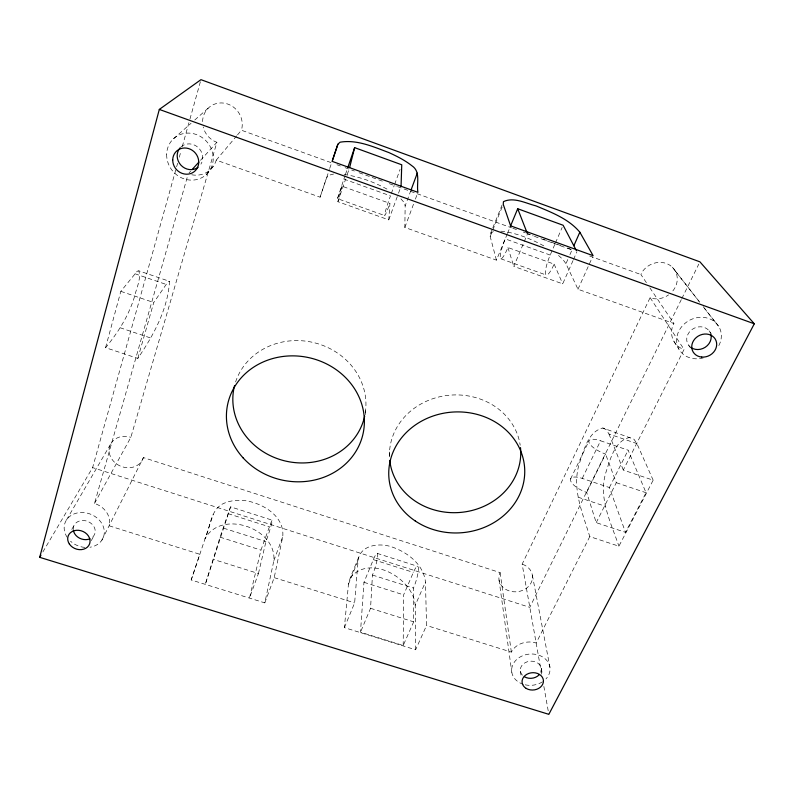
<?xml version="1.0" encoding="UTF-8"?>
<svg xmlns="http://www.w3.org/2000/svg" width="794" height="794" viewBox="0 0 794 794"><rect width="100%" height="100%" fill="white"/><g stroke="black" fill="none" stroke-linecap="round" stroke-linejoin="round"><path stroke-width="0.6" stroke-dasharray="3.97 2.98" d="M403.193 645.482L403.63 594.865L413.366 572.405A14.481 2.729 -73 0 1 418.418 568.742A14.481 2.729 -73 0 1 413.466 588.076L413.684 621.841L403.193 645.482L360.486 632.203L363.96 582.31L373.339 559.621A14.54 2.193 -72.7 0 1 377.716 555.711A14.54 2.193 -72.7 0 1 372.455 575.045L370.55 608.293L360.486 632.203M507.316 233.853L496.449 260.154L404.831 227.441L405.158 205.904L410.597 191.205M264.789 602.864L274.198 577.635L282.773 536.555C284.649 516.318 263.052 503.346 245.445 500.686C237.346 499.763 228.95 500.488 221.685 504.418C210.013 511.763 210.42 527.553 204.991 538.878C220.712 509.004 276.64 527.901 273.87 560.633L264.789 602.864L191.185 579.977L213.239 514.393M389.447 455.954L389.685 449.771M341.976 186.183L337.887 201.696L388.762 219.869L389.933 203.403L341.976 186.183L337.47 198.659L384.683 215.541M344.407 627.627L354.63 602.894L358.074 560.564C360.039 544.476 380.187 542.54 392.554 547.165C407.987 552.594 423.629 564.742 425.465 582.042L426.547 625.474L415.619 649.77L344.407 627.627L348.457 584.195L350.194 578.032L359.732 554.579M365.24 414.617L365.766 408.831M496.449 260.154L490.176 236.463L490.533 233.406L492.379 228.87M337.47 198.659L345.043 175.583M230.548 506.84L205.299 584.364L220.037 537.151L230.548 506.84L272.273 520.199M258.437 573.536L265.93 541.627A14.709 0.764 -71.8 0 0 271.995 522.313A14.709 0.764 -71.8 0 0 269.404 526.839L260.958 550.103L249.465 598.1L258.437 573.536L213.834 559.532M105.562 347.673L120.827 291.348L137.233 271.201L138.821 270.833L169.509 281.334C167.911 309.154 153.311 335.654 137.809 358.402L105.562 347.673C118.296 332.279 129.055 315.218 134.712 295.934C136.528 287.875 141.243 279.101 138.821 270.833M42.846 551.989L92.62 467.606L176.288 168M176.625 166.8L177.628 163.227M179.295 157.252L180.963 151.287M182.292 146.513L189.627 120.251M189.955 119.06L200.961 79.668M191.185 579.977L199.84 554.281L109.006 525.757A20.128 16.803 21.1 0 0 94.496 503.446L187.543 176.208M137.809 358.402L153.748 302.524L166.194 284.431L168.209 281.801L169.509 281.334M94.496 503.446L130.861 437.296L216.891 142.315A20.713 19.393 54.8 0 1 203.175 126.941M191.711 174.779A23.79 22.093 49.5 0 0 216.266 160.12L320.081 197.18L326.612 177.667L328.914 175.256L333.649 174.015M320.081 197.18L329.421 169.44M329.718 168.447L332.15 161.351M345.45 174.422L347.444 168.606M337.887 201.696L345.688 178.997M347.256 174.462L348.814 169.926M391.303 193.557L394.231 185.498M394.648 184.347L400.077 169.39M388.762 219.869L398.092 194.371M398.519 193.21L401.059 186.253M273.87 560.633L282.773 536.555M404.831 227.441L413.704 203.671M415.391 199.145L417.495 193.478M492.836 227.739L502.066 205.05M348.457 584.195L358.074 560.564M490.176 236.463L503.247 204.366M507.545 233.297L510.621 225.853M573.02 260.581L562.708 283.855L513.797 266.387L527.494 233.853L533.24 235.927M550.202 255.063L505.232 238.885A16.714 2.839 -69.6 0 0 500.359 258.209A16.714 2.839 -69.6 0 0 507.922 247.539L554.133 264.124A16.624 3.533 -69.1 0 1 545.726 274.426A16.624 3.533 -69.1 0 1 550.202 255.063L554.986 244.016M555.463 242.914L562.162 227.451M415.619 649.77L415.222 605.286L425.465 582.042M653.154 480.181L636.917 443.588L633.94 439.201L602.825 427.996C587.977 431.648 583.967 450.208 579.58 462.833C571.273 487.903 582.588 512.835 589.773 536.585L618.913 546.212L653.154 480.181L623.29 470.058L684.081 349.42L681.52 348.526A22.49 19.81 -28.1 0 1 672.627 326.155L673.908 323.515L577.982 289.264L565.953 263.697L567.938 259.201M569.923 254.695L571.898 250.199M573.506 259.469L576.94 251.718M577.982 289.264L592.602 256.79M646.415 282.704L640.907 274.535L641.909 272.392A19.661 17.686 -31.2 0 1 670.057 265.355A19.661 17.686 -31.2 0 1 671.684 292.232M541.687 674.215L522.144 564.157L650.107 297.661L652.36 298.455A19.661 17.686 -31.2 0 0 668.598 294.892M570.549 479.06L588.91 441.037M582.24 478.415L600.582 440.789L628.123 450.178L646.048 492.717L625.513 532.367L596.205 522.651L586.657 492.409A15.285 5.647 25.9 0 1 570.628 480.777A15.285 5.647 25.9 0 1 582.24 478.415L609.405 487.546L625.513 532.367M681.312 299.606L529.777 607.35L92.62 467.606M681.857 298.494L698.819 264.055M586.657 492.409L605.554 454.039A15.533 5.201 25.4 0 1 589.059 442.645A15.533 5.201 25.4 0 1 600.582 440.789M609.405 487.546L628.123 450.178M596.205 522.651L616.303 482.702L605.554 454.039M101.84 540.218L143.416 457.582L500.111 572.603A16.843 14.272 -5.9 0 0 509.321 590.944A16.843 14.272 -5.9 0 0 531.246 582.538A16.843 14.272 -5.9 0 0 522.144 564.157M589.773 536.585L536.188 642.991A18.927 15.483 -5.1 0 0 511.366 652.112L426.547 625.474M91.31 540.645L93.9 535.662M71.768 529.449L74.537 524.536M66.507 519.931L111.259 443.022M350.194 578.032C369.379 553.269 413.277 578.27 415.222 605.286M206.152 174.69L213.884 165.43M216.266 160.12L236.711 135.834M237.495 134.901L241.426 130.226L332.269 163.048M189.041 172.933L190.679 171.127M200.505 160.328L216.891 142.315M173.558 138.722L191.096 123.249M194.788 119.993L208.633 107.776M490.533 233.406L493.402 231.54M630.148 437.365C614.874 440.243 610.338 459.061 606.1 471.805C597.773 497.461 610.864 522.412 618.913 546.212M500.845 231.173C516.954 232.801 532.228 239.391 546.242 247.222M344.001 174.462C359.98 176.695 375.453 182.461 389.427 190.461M274.198 577.635L354.63 602.894M370.55 608.293L413.684 621.841M363.96 582.31L403.63 594.865M220.037 537.151L260.958 550.103M372.455 575.045L413.466 588.076M223.58 528.179L265.93 541.627M377.269 553.398L417.694 566.34M373.339 559.621L413.366 572.405M228.096 513.649L269.404 526.839M120.083 327.733L150.751 338.026M578.052 497.183L605.346 506.294M616.303 482.702L646.048 492.717M120.827 291.348L153.748 302.524M602.825 427.996L606.318 429.733L608.988 434.02L636.917 443.588M134.92 273.741L166.194 284.431M500.885 258.814L546.401 275.081M343.852 179.077L390.469 195.86A16.942 1.012 -70.8 0 0 384.584 215.095A16.942 1.012 -70.8 0 0 389.933 203.403M336.934 164.725L340.428 165.996M345.082 167.673L354.402 171.038M359.057 172.725L382.351 181.141M389.338 183.662L396.325 186.183M397.496 186.61L511.634 227.838M512.795 228.255L517.46 229.942M523.276 232.047L525.608 232.89M526.769 233.307L531.434 234.994M543.076 239.202L546.57 240.463M551.235 242.14L560.544 245.505M567.541 248.036L572.196 249.713M589.664 256.025L640.907 274.535M534.392 236.344L573.496 250.467M558.49 255.46L562.906 259.44L565.953 263.697M400.891 198.818L403.898 202.232L405.158 205.904M672.31 267.161L699.762 302.276M704.338 308.132L715.781 322.761M675.168 270.823L700.129 302.752M703.156 306.623L719.036 326.939M709.171 330.899L711.216 333.639M688.795 345.499L690.065 347.375M649.849 287.805L673.908 323.515M650.107 297.661L684.081 349.42M673.967 341.499L679.059 349.39M554.133 264.124L562.708 283.855M608.988 434.02L623.29 470.058M507.922 247.539L513.797 266.387M532.377 575.263L549.944 667.238M541.3 668.389L542.332 674.195M543.85 686.373L548.833 714.332M520.398 671.168L521.271 676.984M500.111 572.603L511.366 652.112M499.039 579.977L511.802 672.31M690.909 347.494A12.565 11.037 -27.7 0 1 692.16 329.431A12.565 11.037 -27.7 0 1 710.58 333.42M522.472 675.218A10.55 8.585 -5 0 1 523.107 664.151A10.55 8.585 -5 0 1 536.555 662.365A10.55 8.585 -5 0 1 540.545 672.816M523.444 684.359A19.255 15.662 -5 0 1 513.847 662.861A19.255 15.662 -5 0 1 541.309 656.211A19.255 15.662 -5 0 1 545.974 678.9M542.411 681.857A19.255 15.662 -5 0 1 524.606 684.686M180.992 146.93A13.3 12.337 48.7 0 1 197.835 147.237A13.3 12.337 48.7 0 1 200.912 164.169M67.202 537.359A20.485 17.021 20.9 0 1 75.172 513.519A20.485 17.021 20.9 0 1 102.892 525.568A20.485 17.021 20.9 0 1 89.95 547.245M84.809 547.403A20.485 17.021 20.9 0 1 70.527 541.2M143.416 457.582A17.796 15.334 22.6 0 1 122.147 466.753A17.796 15.334 22.6 0 1 109.622 446.536A17.796 15.334 22.6 0 1 130.861 437.296M73.246 529.201A11.225 9.33 20.9 0 1 88.154 521.598A11.225 9.33 20.9 0 1 92.213 537.478M202.579 121.651A20.713 19.393 54.8 0 1 225.446 103.399A20.713 19.393 54.8 0 1 241.426 130.226M703.415 357.856A22.927 20.128 -27.7 0 1 676.677 338.949A22.927 20.128 -27.7 0 1 706.164 317.789A22.927 20.128 -27.7 0 1 717.558 347.712M389.497 456.868A65.684 58.865 -4 0 1 449.622 395.194A65.684 58.865 -4 0 1 520.199 445.255M235.59 381.983A66.845 60.88 12.8 0 1 314.067 342.68A66.845 60.88 12.8 0 1 365.151 413.674M166.661 154.522A24.277 22.51 48.8 0 0 201.299 177.955A24.277 22.51 48.8 0 0 201.894 137.372A24.277 22.51 48.8 0 0 166.661 154.522"/><path stroke-width="1.19" d="M401.059 186.253L401.754 164.785L354.64 147.644L347.841 167.435M349.598 167.653L354.64 147.644M39.7 557.328L159.316 109.423L200.961 79.668L699.911 261.831L754.3 323.793L548.833 714.332L39.7 557.328L40.96 555.185M337.867 144.25L332.15 161.351L417.922 192.347C416.344 183.583 420.979 171.673 411.947 165.797C404.96 160.299 396.99 156.259 388.921 152.597C373.488 146.83 356.863 139.317 340.06 142.205L337.867 144.25L332.438 160.388M411.014 190.074L417.287 173.122M510.314 226.598L517.698 208.733L563.115 225.248L576.394 250.656M573.883 245.703L579.838 232.205C568.712 218.856 551.592 212.405 535.96 205.874C525.737 203.294 513.758 196.723 503.446 201.656L503.247 204.366L510.621 225.853L593.108 255.668L579.838 232.205M192.317 169.33L198.867 162.125M159.316 109.423L754.3 323.793M517.698 208.733L527.047 232.711M539.146 674.791A10.55 8.585 -5 0 1 524.407 676.736M89.99 538.798A11.225 9.33 20.9 0 1 73.316 530.035M710.868 334.343A12.565 11.037 -27.7 0 1 705.31 347.216A12.565 11.037 -27.7 0 1 690.909 347.494M198.024 167.326A13.3 12.337 48.7 0 1 180.833 165.073A13.3 12.337 48.7 0 1 180.228 147.694M520.487 447.598A65.684 58.865 -4 0 1 461.245 512.348A65.684 58.865 -4 0 1 389.765 460.421M364.684 416.086A66.845 60.88 12.8 0 1 285.374 461.016A66.845 60.88 12.8 0 1 234.558 385.517M701.717 357.072A12.793 11.195 -27.3 0 0 716.059 340.755A12.793 11.195 -27.3 0 0 694.889 338.879A12.793 11.195 -27.3 0 0 701.717 357.072M526.154 688.398A10.719 8.674 -4.9 0 0 543.344 682.264A10.719 8.674 -4.9 0 0 528.754 673.431A10.719 8.674 -4.9 0 0 526.154 688.398M172.725 159.961A13.558 12.555 48.1 0 0 192.108 172.993A13.558 12.555 48.1 0 0 192.366 150.364A13.558 12.555 48.1 0 0 172.725 159.961M69.336 543.969A11.414 9.439 20.7 0 0 88.71 545.627A11.414 9.439 20.7 0 0 78.576 530.303A11.414 9.439 20.7 0 0 69.336 543.969M415.202 520.933A68.036 60.503 -3.8 0 0 524.139 479.576A68.036 60.503 -3.8 0 0 430.884 416.81A68.036 60.503 -3.8 0 0 415.202 520.933M243.163 457.93A69.276 62.657 12.4 0 0 360.536 442.069A69.276 62.657 12.4 0 0 282.495 356.536A69.276 62.657 12.4 0 0 243.163 457.93"/></g></svg>
